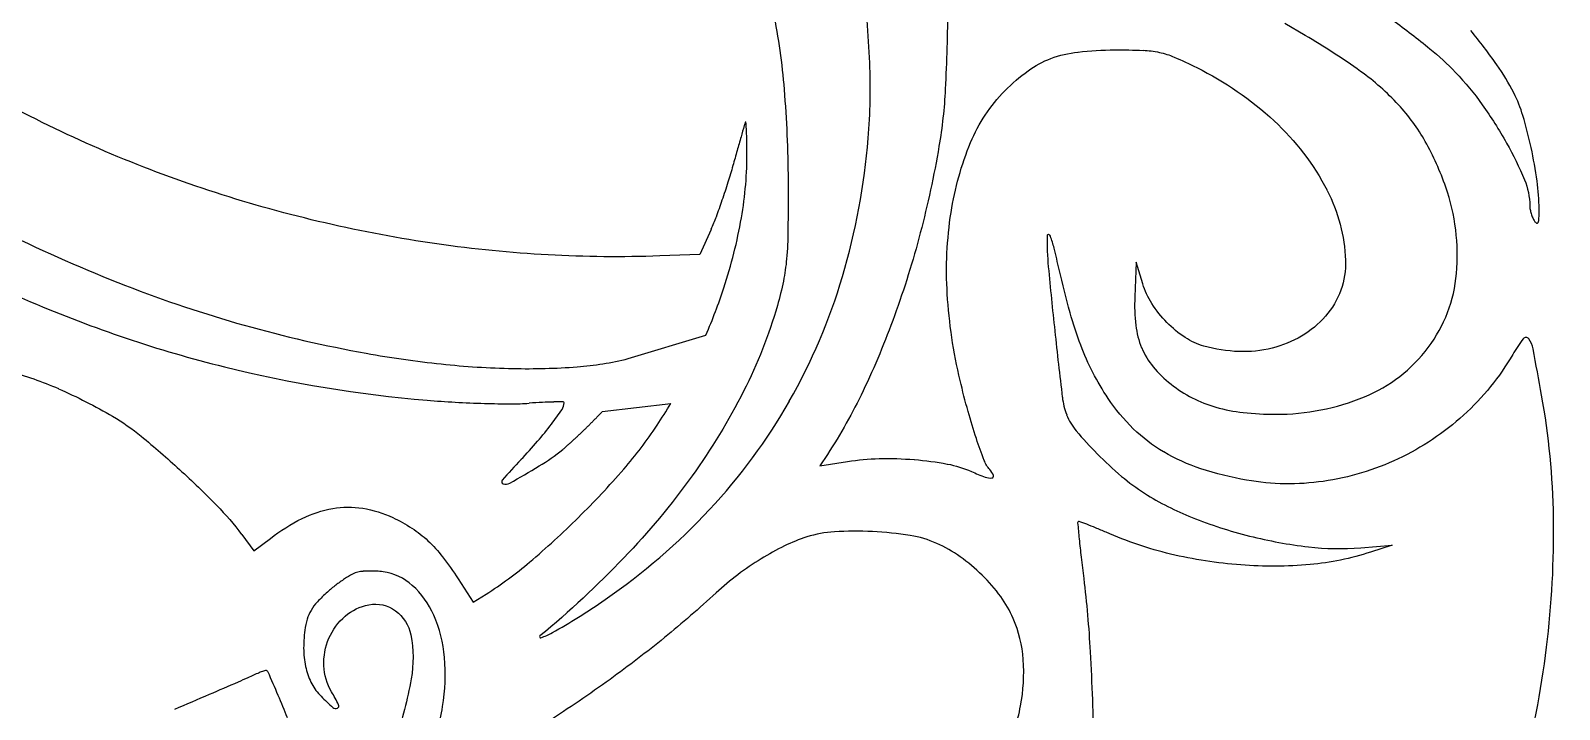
# Model space of a CAD drawing. Header units: millimetres. Extents: x 0 to 22, y 0 to 22.
# Drawn here: x 8.68 to 14.27, y 10.97 to 13.46 of the extents above; entities that cross this region are included whole.
import ezdxf

# ---------------------------------------------------------------- set-up
doc = ezdxf.new("R2010")
doc.units = ezdxf.units.MM
doc.header["$MEASUREMENT"] = 0

msp = doc.modelspace()

# ---------------------------------------------------------------- linework, layer by layer
at = {"color": 0, "linetype": 'ByBlock', "lineweight": -2}
for p, q in [((13.3434, 13.4379), (13.2687, 13.4817)), ((11.1674, 12.7275), (11.127, 12.6354)), ((11.127, 12.6354), (10.9798, 12.6302)), ((12.7245, 12.6074), (12.7194, 12.48)), ((12.7483, 12.5284), (12.7245, 12.6074)), ((10.8645, 12.2544), (11.1489, 12.3406)), ((10.7693, 12.0607), (11.02, 12.0903)), ((11.5935, 11.9035), (11.5658, 11.8612)), ((11.5658, 11.8612), (11.6677, 11.8778)), ((9.4486, 11.6103), (9.4936, 11.5504)), ((9.4936, 11.5504), (9.5536, 11.5962)), ((13.5467, 11.562), (13.6616, 11.5714)), ((13.6616, 11.5714), (13.583, 11.5458)), ((10.2409, 11.4482), (10.2963, 11.362)), ((10.2963, 11.362), (10.3434, 11.3918))]:
    msp.add_line(p, q, dxfattribs=at)
msp.add_circle((11, 11), 11, dxfattribs=at)
for centre, radius, start, end in [((8.2139, 13.1864), 3.5381, 2.4549, 7.4908), ((12.0121, 11.1656), 2.6335, 54.3705, 59.6355), ((12.1385, 11.9847), 2.3338, 35.218, 39.0673), ((9.5255, 13.2427), 2.2252, 355.327, 2.4548), ((13.3606, 12.8473), 0.838, 26.9525, 35.218), ((13.0103, 12.5584), 0.92, 42.833, 54.3704), ((13.6669, 13.0031), 0.4943, 16.5776, 26.9525), ((13.1662, 12.7029), 0.7075, 29.3389, 42.8329), ((51.7726, 1.5433), 42.1028, 164.0574, 164.11653), ((11.8402, 12.9505), 0.573, 162.7787, 164.0573), ((11.294, 13.1198), 0.00112, 5.9097, 162.7786), ((10.7611, 13.0646), 0.5368, 3.3767, 5.9097), ((12.599, 12.6852), 1.6085, 12.2698, 16.5775), ((40.2538, 4.821), 30.1267, 164.11654, 164.21463), ((10.2918, 13.037), 1.0069, 1.3313, 3.3767), ((8.5654, 12.9968), 2.7338, 0.3607, 1.3313), ((9.2447, 13.2656), 2.507, 343.5244, 355.327), ((12.8826, 12.5435), 1.0328, 19.1759, 29.3388), ((56.4301, 0.248), 46.937, 164.21465, 164.28501), ((9.934, 13.0055), 1.3652, 350.0616, 0.3606), ((12.5597, 12.6766), 1.6488, 7.9393, 12.2698), ((11.0514, 17.738), 5.5962, 238.9736, 248.7492), ((13.1376, 12.6322), 0.7628, 355.006, 19.1759), ((13.4309, 12.7981), 0.7692, 0.2803, 7.9393), ((10.5583, 16.8539), 4.7777, 237.668, 246.7909), ((9.4663, 13.0874), 1.84, 341.8275, 350.0615), ((14.2414, 12.8151), 0.0756, 180.5123, 190.8266), ((14.3133, 12.8289), 0.1488, 190.8266, 197.0412), ((14.315, 12.8294), 0.1505, 197.0413, 203.2341), ((14.2533, 12.8029), 0.0834, 203.234, 212.8726), ((14.1522, 12.7697), 0.0473, 339.1973, 357.9645), ((13.3636, 12.7978), 0.8364, 357.9644, 0.2804), ((14.1998, 12.7683), 0.0197, 212.8726, 243.2227), ((14.1927, 12.7544), 0.00401, 243.2227, 339.1971), ((13.4094, 12.6839), 1.011, 178.8245, 185.3002), ((12.4028, 12.7045), 0.00421, 77.7373, 178.8245), ((12.4017, 12.6995), 0.00936, 19.511, 77.7372), ((11.9563, 12.5417), 0.4819, 14.0636, 19.5109), ((8.5316, 11.6838), 4.0124, 12.9192, 14.0635), ((9.5826, 13.1657), 2.1546, 330.302, 343.5245), ((27.2641, 13.9692), 14.9252, 185.30024, 186.20688), ((13.3711, 12.6118), 0.5284, 323.1874, 355.006), ((10.7489, 16.96), 4.7615, 248.7491, 259.7836), ((9.2907, 13.1451), 2.0248, 336.5907, 341.8275), ((10.5025, 16.7237), 4.6361, 246.7909, 256.0586), ((13.3871, 12.4528), 0.6683, 177.6721, 186.5838), ((13.0271, 12.4113), 0.306, 186.5837, 202.566), ((37.3944, 15.0709), 25.1153, 186.20686, 186.76446), ((14.5997, 11.9791), 0.5749, 142.7179, 149.66), ((14.152, 12.3199), 0.0123, 35.4052, 142.7178), ((14.0853, 12.2724), 0.0942, 10.8902, 35.4052), ((10.5823, 16.0357), 3.8223, 259.7835, 263.9503), ((12.995, 12.3979), 0.2711, 202.5659, 219.7378), ((13.3507, 12.627), 0.5539, 292.2635, 323.1874), ((0.2678, 9.6141), 14.165, 10.19244, 10.89007), ((10.5188, 16.7893), 4.7037, 256.0585, 265.2262), ((10.5057, 15.313), 3.0955, 263.9502, 268.8308), ((10.494, 14.7412), 2.5237, 268.8308, 274.1625), ((10.598, 13.312), 1.0906, 274.1625, 284.1435), ((13.1251, 12.5061), 0.4403, 219.7377, 231.6786), ((13.1433, 12.5292), 0.4697, 231.6786, 242.9533), ((10.4279, 15.7005), 3.611, 265.2262, 266.8708), ((10.461, 16.3055), 4.217, 266.8708, 268.3348), ((10.6578, 10.0067), 2.0903, 92.95, 94.3001), ((10.6042, 11.0468), 1.0487, 90.6881, 92.9501), ((10.6184, 9.862), 2.2337, 89.7999, 90.6882), ((10.6262, 12.0926), 0.00304, 359.9999, 89.7998), ((9.6131, 13.1483), 2.1196, 316.9618, 330.3021), ((12.7128, 12.1433), 0.2606, 186.7644, 201.2633), ((13.1506, 12.5435), 0.4858, 242.9534, 253.9473), ((13.2351, 12.9094), 0.859, 270, 292.2634), ((11.4761, 11.6292), 2.7771, 0.8888, 10.1924), ((10.4481, 15.8624), 3.7737, 268.3348, 269.8066), ((10.4382, 12.9276), 0.8389, 269.8066, 274.3001), ((9.5618, 12.7885), 1.2815, 322.851, 325.8057), ((10.5859, 12.0926), 0.0434, 325.8057, 0.0001), ((9.1219, 13.2275), 2.2127, 326.623, 329.0728), ((12.6653, 12.1249), 0.2097, 201.2633, 220.1273), ((13.1814, 12.6504), 0.597, 253.9474, 263.7557), ((13.2351, 13.1418), 1.0914, 263.7558, 270), ((9.5756, 12.778), 1.2642, 319.1826, 322.851), ((9.7026, 12.8449), 1.5173, 319.011, 326.623), ((13.5778, 12.894), 1.4031, 220.1273, 224.7619), ((9.0251, 13.2534), 1.9915, 316.5728, 319.1826), ((12.8867, 9.5982), 3.3256, 136.5727, 138.3213), ((10.1657, 12.4851), 0.7267, 300.855, 309.1625), ((13.5891, 12.9052), 1.419, 224.7619, 229.6886), ((6.881, 17.9832), 7.1313, 299.85066, 300.85493), ((8.4449, 13.9378), 3.1835, 314.6379, 319.0111), ((12.5015, 12.701), 0.9403, 246.138, 249.4533), ((12.1906, 11.8715), 0.0545, 249.4534, 275.8772), ((12.1278, 11.7949), 0.0804, 23.253, 41.3041), ((12.1955, 11.824), 0.00671, 275.8772, 23.2529), ((13.162, 12.4017), 0.7587, 229.6885, 237.5603), ((10.4093, 11.8039), 0.00859, 138.3213, 250.8909), ((10.416, 11.8233), 0.0292, 250.891, 299.8506), ((13.3118, 12.6375), 1.038, 237.5603, 248.3606), ((8.4555, 13.927), 3.1684, 310.2613, 314.638), ((9.4502, 13.3003), 2.3423, 304.5846, 316.9618), ((12.5155, 11.6534), 0.00556, 137.0987, 185.5414), ((34.1856, 13.7558), 21.7774, 185.54134, 185.69649), ((12.5141, 11.6548), 0.00361, 69.9691, 137.0989), ((11.6626, 9.3193), 2.4894, 69.2811, 69.9689), ((12.1759, 10.6764), 1.0385, 67.3421, 69.2811), ((13.5517, 13.2422), 1.6886, 248.3606, 255.8621), ((10.8151, 11.619), 3.4381, 352.9614, 0.8887), ((11.719, 10.9859), 0.6474, 108.0502, 115.8763), ((11.6416, 11.2234), 0.3975, 93.2353, 108.0502), ((11.6936, 10.3031), 1.3193, 87.1728, 93.2354), ((11.6937, 10.3043), 1.3181, 81.1218, 87.1729), ((11.8386, 11.2321), 0.379, 65.819, 81.1219), ((17.1616, 12.0576), 4.6689, 185.6965, 186.5195), ((11.8158, 9.8136), 1.9734, 66.1427, 67.342), ((13.5479, 13.2269), 1.6728, 255.862, 263.39), ((11.8622, 10.6907), 0.9755, 115.8763, 121.6322), ((11.7847, 11.112), 0.5107, 54.7139, 65.819), ((13.4671, 12.5304), 0.9717, 263.39, 274.6974), ((9.5723, 12.6084), 1.4404, 302.3707, 310.2614), ((11.9124, 10.6091), 1.0713, 121.6322, 127.1428), ((11.6984, 10.9902), 0.66, 45.5512, 54.7139), ((21.3479, 12.536), 8.8824, 186.51946, 187.02802), ((10.1305, 10.9875), 0.5523, 127.6011, 131.7548), ((10.112, 11.0114), 0.5221, 123.2685, 127.6011), ((10.0722, 11.0722), 0.4495, 118.9228, 123.2685), ((9.8889, 11.4038), 0.0706, 101.8576, 118.9228), ((9.9032, 11.336), 0.1398, 94.1519, 101.8576), ((9.9211, 11.0884), 0.3881, 90.555, 94.1519), ((9.9214, 11.061), 0.4155, 87.0096, 90.555), ((9.9286, 11.198), 0.2783, 82.2224, 87.0096), ((9.9391, 11.2752), 0.2004, 47.8772, 82.2224), ((9.8566, 11.184), 0.3234, 23.8723, 47.8773), ((11.9223, 10.596), 1.0877, 127.1428, 132.5908), ((11.7153, 11.0074), 0.6359, 36.2359, 45.5512), ((10.1348, 10.9826), 0.5589, 131.7548, 137.0429), ((9.2418, 13.6027), 2.7096, 302.1001, 304.5846), ((11.8961, 11.1398), 0.4118, 23.3355, 36.2359), ((9.8269, 11.2586), 0.1446, 149.2657, 163.3021), ((9.8587, 11.2397), 0.1816, 137.0429, 149.2657), ((9.717, 11.1222), 0.476, 4.5698, 23.8724), ((10.1716, 11.1956), 0.496, 172.5084, 181.2131), ((9.9317, 11.2272), 0.254, 163.3022, 172.5083), ((9.5448, 13.1196), 2.1393, 299.134, 302.1001), ((11.8495, 11.1198), 0.4625, 4.0422, 23.3356), ((10.5432, 11.2359), 0.00371, 129.6641, 288.6414), ((10.4642, 11.47), 0.2508, 288.6413, 299.134), ((9.9799, 11.1916), 0.3043, 181.2131, 193.7648), ((9.4389, 11.1), 0.755, 350.9073, 4.5699), ((11.6474, 11.1055), 0.6651, 349.3479, 4.0422), ((10.6313, 11.6417), 3.6233, 345.2358, 352.9614), ((9.8579, 10.267), 0.9057, 113.8074, 115.281), ((9.757, 10.4958), 0.6556, 111.9297, 113.8074), ((9.766, 10.4733), 0.6799, 110.4175, 111.9299), ((9.5389, 11.0836), 0.0287, 95.3875, 110.4175), ((9.537, 11.1032), 0.009, 23.6391, 95.3874), ((0.392, 7.1004), 9.9917, 23.10379, 23.63916), ((9.9189, 11.1766), 0.2415, 193.7648, 207.9937), ((9.8738, 11.1526), 0.1904, 207.9936, 225), ((9.0943, 10.6313), 0.7935, 26.6157, 30.5412), ((5.5819, 9.3145), 4.3492, 21.9386, 23.1038), ((10.5174, 11.7963), 1.1006, 225, 228.1084), ((9.793, 10.9886), 0.0156, 228.1084, 293.1773), ((9.7955, 10.9827), 0.00919, 293.1773, 26.6157), ((9.5052, 11.0894), 0.6879, 342.8552, 350.9074), ((11.6047, 11.1135), 0.7086, 335.1112, 349.3478)]:
    msp.add_arc(centre, radius, start, end, dxfattribs=at)
at = {"color": 0, "linetype": 'ByBlock', "lineweight": -2, "extrusion": (0, 0, -1)}
for centre, radius, start, end in [((-9.0533, 13.0456), 2.3898, 168.4816, 175.3326), ((-4.789, 13.6055), 7.2455, 180.48791, 182.88302), ((-11.7047, 10.82), 3.3153, 126.2367, 129.2042), ((-12.65, 12.1448), 1.24, 83.582, 89.8072), ((-12.655, 10.6532), 2.7316, 89.8072, 91.9899), ((-12.7382, 13.0466), 0.3368, 91.9899, 102.188), ((-13.1491, 12.5908), 1.0302, 129.2041, 136.2934), ((-12.5342, 13.0261), 0.3492, 53.9282, 69.5613), ((-12.558, 12.9622), 0.4174, 69.5614, 83.582), ((-12.7475, 13.0899), 0.2925, 102.188, 113.419), ((-12.1746, 11.7672), 1.7339, 113.419, 116.4303), ((-12.7278, 12.7604), 0.678, 44.4129, 53.9282), ((-12.4055, 12.2316), 1.2153, 116.4304, 132.6772), ((-13.1076, 12.5511), 1.0875, 136.2933, 144.406), ((-7.0842, 12.8848), 4.3654, 175.3326, 179.6964), ((-10.2621, 13.3299), 1.7655, 182.883, 189.7216), ((-12.6712, 12.8158), 0.5988, 22.5776, 44.413), ((-10.7919, 17.3212), 4.6856, 287.8876, 297.816), ((-12.7924, 12.3255), 1.4751, 144.4059, 150.8612), ((-12.6025, 12.4453), 0.9247, 132.6772, 152.6184), ((-13.1392, 12.6212), 1.1057, 8.7796, 22.5776), ((-8.2828, 13.6689), 3.7737, 189.7216, 194.6517), ((-12.9099, 12.391), 1.3407, 150.8612, 157.2723), ((-9.3425, 13.497), 1.9791, 195.7149, 197.555), ((-8.5247, 13.7557), 2.8368, 197.555, 198.9598), ((0.5451, 12.8444), 11.9948, 179.69645, 180.57697), ((-13.9155, 12.8122), 0.2504, 157.2724, 179.4876), ((-10.8655, 17.5492), 4.9252, 278.1972, 287.8877), ((-8.7222, 13.6879), 2.628, 198.9598, 200.3812), ((-12.8876, 12.5929), 0.6036, 152.6184, 177.9604), ((-10.3972, 13.0656), 0.8411, 200.3811, 203.7036), ((-13.4332, 12.5758), 1.4031, 356.5436, 8.7795), ((-10.0503, 12.7377), 1.3989, 180.577, 184.8576), ((-8.587, 13.5894), 3.4592, 194.6516, 199.9141), ((-10.8188, 17.225), 4.5976, 267.9933, 278.1972), ((-10.7389, 12.6792), 0.7077, 184.8576, 191.4842), ((-13.1966, 12.6039), 0.2944, 177.9604, 221.2835), ((-16.1164, 13.4236), 3.7694, 344.5989, 347.0808), ((-10.3078, 12.7668), 1.1477, 191.4841, 196.0974), ((-13.8747, 12.6025), 1.8454, 346.58, 356.5436), ((-13.0253, 12.612), 0.2893, 327.3358, 343.2186), ((-9.6935, 12.944), 1.787, 196.0974, 206.9331), ((-13.1443, 12.6882), 0.4306, 315.5471, 327.3357), ((-8.95, 13.4579), 3.0731, 199.9141, 205.4769), ((-13.7745, 12.7785), 1.3402, 339.2303, 344.5989), ((-13.1347, 12.6789), 0.4172, 303.5948, 315.5471), ((-13.1444, 12.6498), 0.3639, 221.2835, 239.3015), ((-13.0367, 12.5313), 0.2401, 285.5158, 303.5949), ((-13.1271, 12.6789), 0.3977, 239.3015, 256.1575), ((-13.4158, 12.6424), 0.9566, 332.7107, 339.2303), ((-13.1205, 12.8332), 0.5534, 272.07, 285.5159), ((-13.1165, 12.7219), 0.442, 256.1575, 272.0702), ((-13.2884, 12.7466), 0.9445, 210.34, 227.7441), ((-8.3149, 11.0943), 1.1475, 104.0591, 113.7811), ((-15.2571, 12.9323), 3.2666, 344.5271, 346.58), ((-13.4584, 12.6644), 1.0045, 326.4253, 332.7107), ((-7.9846, 10.3447), 1.9666, 113.7811, 120.2753), ((-9.176, 13.207), 2.3675, 206.9331, 215.7086), ((-9.9443, 12.9841), 1.9717, 205.4769, 213.2339), ((-13.1842, 12.4824), 0.6754, 314.1302, 326.4253), ((-8.5738, 11.354), 0.7979, 120.2753, 129.4281), ((-14.0765, 12.6055), 2.0416, 341.6077, 344.5271), ((-13.2672, 12.7699), 0.976, 227.744, 244.7254), ((-13.1256, 12.422), 0.5913, 300.5463, 314.1301), ((-6.8621, 9.2722), 3.493, 129.4281, 132.4859), ((-13.8711, 12.5372), 1.8251, 338.9544, 341.6076), ((-11.8004, 11.0647), 0.8238, 80.7323, 88.7921), ((-11.8097, 10.6232), 1.2655, 88.7922, 94.6353), ((-11.8168, 10.7102), 1.1782, 94.6354, 100.5662), ((-12.2726, 11.9221), 0.1124, 318.696, 338.9544), ((-13.1753, 12.5062), 0.689, 288.0862, 300.5463), ((-13.2731, 12.7573), 0.9621, 244.7253, 261.8375), ((-6.8723, 9.2834), 3.4779, 132.4859, 135.6035), ((-8.8562, 13.4369), 2.7614, 215.7085, 223.8187), ((-11.9597, 11.4761), 0.3991, 100.5663, 113.8621), ((-13.34, 13.0105), 1.2196, 279.9607, 288.0862), ((-13.2832, 12.6871), 0.8912, 261.8375, 279.9608), ((-8.5914, 10.9667), 1.0719, 135.6034, 143.0962), ((-9.8495, 11.3097), 0.4014, 63.4408, 80.3168), ((-9.8392, 11.3701), 0.3402, 80.3169, 98.8815), ((-9.8291, 11.3051), 0.406, 98.8815, 115.1417), ((-9.9969, 11.015), 0.731, 52.6659, 63.4408), ((-9.7508, 11.1382), 0.5904, 115.1417, 122.9989), ((-9.8439, 11.2817), 0.4193, 122.9989, 133.1538), ((-13.1667, 12.8683), 1.3666, 283.3976, 293.8573), ((-9.7898, 11.224), 0.4984, 133.1537, 142.3361), ((-13.2307, 13.137), 1.6429, 274.2867, 283.3976), ((-13.2729, 12.4974), 1.0008, 251.9511, 264.9455), ((-9.2888, 10.8372), 1.1313, 142.3361, 147.3118), ((-8.1813, 14.0844), 3.6967, 223.8187, 230.3358), ((-13.2241, 13.0493), 1.5549, 264.9456, 274.2867), ((-8.6746, 10.9737), 3.8868, 172.972, 176.9484), ((-8.3351, 14.4983), 4.2129, 227.4092, 230.8197), ((-9.9744, 11.1419), 0.2243, 23.1998, 49.2356), ((-9.9484, 11.172), 0.1845, 49.2356, 79.3747), ((-9.9375, 11.2305), 0.125, 79.3747, 126.5412), ((-9.9254, 11.2142), 0.1454, 126.5411, 168.6936), ((-9.9812, 11.139), 0.2317, 357.6464, 23.1998), ((-9.6465, 11.1584), 0.4297, 168.6936, 190.2957), ((-8.3258, 14.5098), 4.2277, 230.8197, 234.2212), ((-1.6793, 10.6008), 10.8921, 176.94845, 178.79173), ((-8.962, 12.1639), 1.1921, 244.719, 246.6045), ((-9.9528, 11.1378), 0.2033, 329.4588, 357.6465), ((12.701, 62.2348), 55.7484, 246.60442, 246.72314), ((-8.451, 11.3756), 1.6448, 190.2957, 198.2578), ((-7.7135, 15.3595), 5.275, 234.2211, 237.2304), ((8.4926, 52.4522), 45.0989, 246.7231, 246.89797)]:
    msp.add_arc(centre, radius, start, end, dxfattribs=at)
at = {"color": 0, "linetype": 'ByBlock', "lineweight": -2}
msp.add_rational_spline([(10.6246, 11.9216), (10.7002, 11.9873), (10.7693, 12.0607)], [0.855772254252, 0.853627013397, 0.853555833428], degree=2, dxfattribs=at)

doc.saveas('drawing.dxf')
